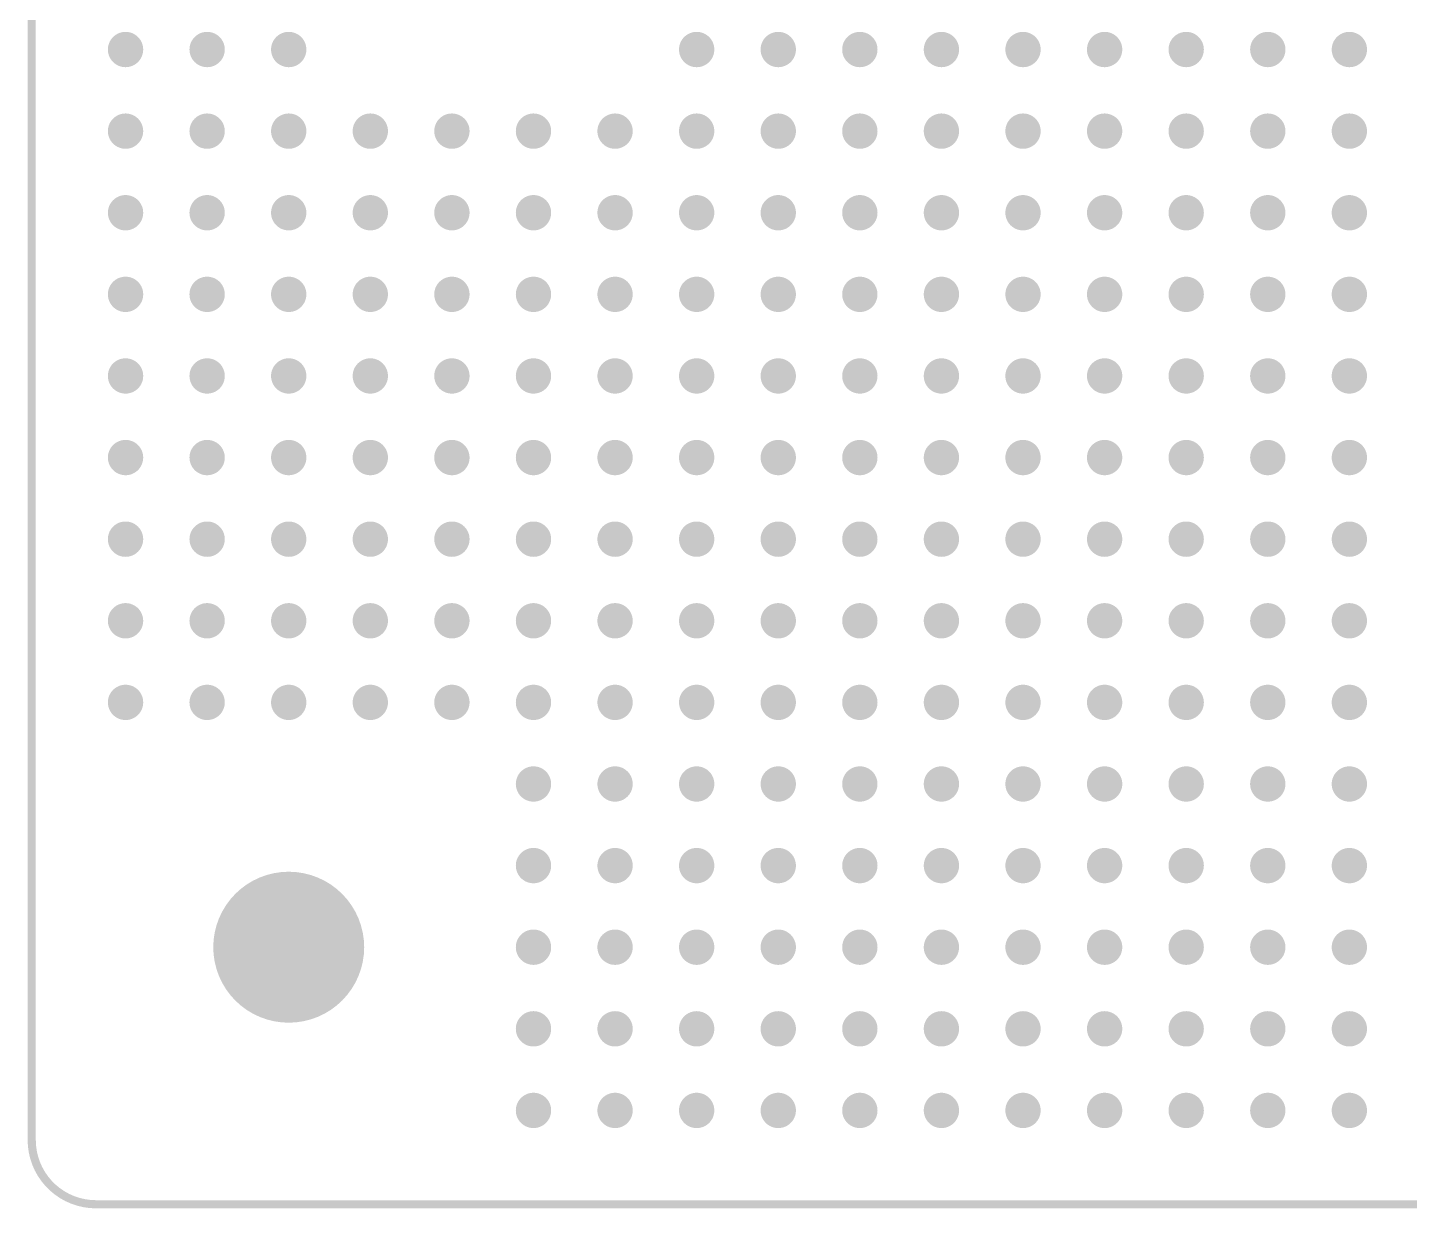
# Model space of a CAD drawing. Extents: x 8 to 205, y 3 to 189.
# Drawn here: x 11.77 to 54.78, y 3.31 to 40.06 of the extents above; entities that cross this region are included whole.
import ezdxf

# ---------------------------------------------------------------- set-up
doc = ezdxf.new("R2010")
doc.units = 0
doc.header["$MEASUREMENT"] = 0
doc.layers.get('0').update_dxf_attribs({"linetype": 'CONTINUOUS'})
doc.layers.add('26-349-0_DRL', color=254, linetype='CONTINUOUS')

# ---------------------------------------------------------------- blocks, each defined once
blk = doc.blocks.new('ROUND_1')
at = {"const_width": 2.3495}
blk.add_lwpolyline([(-1.17475, 0, 1), (1.17475, 0, 1)], format="xyb", close=True, dxfattribs=at)
blk = doc.blocks.new('ROUND_93')
at = {"const_width": 0.54991}
blk.add_lwpolyline([(-0.274954, 0, 1), (0.274954, 0, 1)], format="xyb", close=True, dxfattribs=at)

msp = doc.modelspace()

# ---------------------------------------------------------------- linework, layer by layer
at = {"layer": '26-349-0_DRL', "const_width": 0.254}
for points in [[(11.893, 5.442), (11.893, 78.467)], [(200.843, 3.441), (13.894, 3.441)]]:
    msp.add_lwpolyline(points, dxfattribs=at)
msp.add_lwpolyline([(11.893, 5.442, 0.414214), (13.894, 3.441)], format="xyb", dxfattribs=at)

# ---------------------------------------------------------------- block references
at = {"layer": '26-349-0_DRL'}
for name, p in [('ROUND_93', (14.814, 39.382)), ('ROUND_93', (17.354, 39.382)), ('ROUND_93', (19.894, 39.382)), ('ROUND_93', (32.594, 39.382)), ('ROUND_93', (35.134, 39.382)), ('ROUND_93', (37.674, 39.382)), ('ROUND_93', (40.214, 39.382)), ('ROUND_93', (42.754, 39.382)), ('ROUND_93', (45.294, 39.382)), ('ROUND_93', (47.834, 39.382)), ('ROUND_93', (50.374, 39.382)), ('ROUND_93', (52.914, 39.382)), ('ROUND_93', (14.814, 36.842)), ('ROUND_93', (17.354, 36.842)), ('ROUND_93', (19.894, 36.842)), ('ROUND_93', (22.434, 36.842)), ('ROUND_93', (24.974, 36.842)), ('ROUND_93', (27.514, 36.842)), ('ROUND_93', (30.054, 36.842)), ('ROUND_93', (32.594, 36.842)), ('ROUND_93', (35.134, 36.842)), ('ROUND_93', (37.674, 36.842)), ('ROUND_93', (40.214, 36.842)), ('ROUND_93', (42.754, 36.842)), ('ROUND_93', (45.294, 36.842)), ('ROUND_93', (47.834, 36.842)), ('ROUND_93', (50.374, 36.842)), ('ROUND_93', (52.914, 36.842)), ('ROUND_93', (14.814, 34.302)), ('ROUND_93', (17.354, 34.302)), ('ROUND_93', (19.894, 34.302)), ('ROUND_93', (22.434, 34.302)), ('ROUND_93', (24.974, 34.302)), ('ROUND_93', (27.514, 34.302)), ('ROUND_93', (30.054, 34.302)), ('ROUND_93', (32.594, 34.302)), ('ROUND_93', (35.134, 34.302)), ('ROUND_93', (37.674, 34.302)), ('ROUND_93', (40.214, 34.302)), ('ROUND_93', (42.754, 34.302)), ('ROUND_93', (45.294, 34.302)), ('ROUND_93', (47.834, 34.302)), ('ROUND_93', (50.374, 34.302)), ('ROUND_93', (52.914, 34.302)), ('ROUND_93', (14.814, 31.762)), ('ROUND_93', (17.354, 31.762)), ('ROUND_93', (19.894, 31.762)), ('ROUND_93', (22.434, 31.762)), ('ROUND_93', (24.974, 31.762)), ('ROUND_93', (27.514, 31.762)), ('ROUND_93', (30.054, 31.762)), ('ROUND_93', (32.594, 31.762)), ('ROUND_93', (35.134, 31.762)), ('ROUND_93', (37.674, 31.762)), ('ROUND_93', (40.214, 31.762)), ('ROUND_93', (42.754, 31.762)), ('ROUND_93', (45.294, 31.762)), ('ROUND_93', (47.834, 31.762)), ('ROUND_93', (50.374, 31.762)), ('ROUND_93', (52.914, 31.762)), ('ROUND_93', (14.814, 29.222)), ('ROUND_93', (17.354, 29.222)), ('ROUND_93', (19.894, 29.222)), ('ROUND_93', (22.434, 29.222)), ('ROUND_93', (24.974, 29.222)), ('ROUND_93', (27.514, 29.222)), ('ROUND_93', (30.054, 29.222)), ('ROUND_93', (32.594, 29.222)), ('ROUND_93', (35.134, 29.222)), ('ROUND_93', (37.674, 29.222)), ('ROUND_93', (40.214, 29.222)), ('ROUND_93', (42.754, 29.222)), ('ROUND_93', (45.294, 29.222)), ('ROUND_93', (47.834, 29.222)), ('ROUND_93', (50.374, 29.222)), ('ROUND_93', (52.914, 29.222)), ('ROUND_93', (14.814, 26.682)), ('ROUND_93', (17.354, 26.682)), ('ROUND_93', (19.894, 26.682)), ('ROUND_93', (22.434, 26.682)), ('ROUND_93', (24.974, 26.682)), ('ROUND_93', (27.514, 26.682)), ('ROUND_93', (30.054, 26.682)), ('ROUND_93', (32.594, 26.682)), ('ROUND_93', (35.134, 26.682)), ('ROUND_93', (37.674, 26.682)), ('ROUND_93', (40.214, 26.682)), ('ROUND_93', (42.754, 26.682)), ('ROUND_93', (45.294, 26.682)), ('ROUND_93', (47.834, 26.682)), ('ROUND_93', (50.374, 26.682)), ('ROUND_93', (52.914, 26.682)), ('ROUND_93', (14.814, 24.142)), ('ROUND_93', (17.354, 24.142)), ('ROUND_93', (19.894, 24.142)), ('ROUND_93', (22.434, 24.142)), ('ROUND_93', (24.974, 24.142)), ('ROUND_93', (27.514, 24.142)), ('ROUND_93', (30.054, 24.142)), ('ROUND_93', (32.594, 24.142)), ('ROUND_93', (35.134, 24.142)), ('ROUND_93', (37.674, 24.142)), ('ROUND_93', (40.214, 24.142)), ('ROUND_93', (42.754, 24.142)), ('ROUND_93', (45.294, 24.142)), ('ROUND_93', (47.834, 24.142)), ('ROUND_93', (50.374, 24.142)), ('ROUND_93', (52.914, 24.142)), ('ROUND_93', (14.814, 21.602)), ('ROUND_93', (17.354, 21.602)), ('ROUND_93', (19.894, 21.602)), ('ROUND_93', (22.434, 21.602)), ('ROUND_93', (24.974, 21.602)), ('ROUND_93', (27.514, 21.602)), ('ROUND_93', (30.054, 21.602)), ('ROUND_93', (32.594, 21.602)), ('ROUND_93', (35.134, 21.602)), ('ROUND_93', (37.674, 21.602)), ('ROUND_93', (40.214, 21.602)), ('ROUND_93', (42.754, 21.602)), ('ROUND_93', (45.294, 21.602)), ('ROUND_93', (47.834, 21.602)), ('ROUND_93', (50.374, 21.602)), ('ROUND_93', (52.914, 21.602)), ('ROUND_93', (14.814, 19.062)), ('ROUND_93', (17.354, 19.062)), ('ROUND_93', (19.894, 19.062)), ('ROUND_93', (22.434, 19.062)), ('ROUND_93', (24.974, 19.062)), ('ROUND_93', (27.514, 19.062)), ('ROUND_93', (30.054, 19.062)), ('ROUND_93', (32.594, 19.062)), ('ROUND_93', (35.134, 19.062)), ('ROUND_93', (37.674, 19.062)), ('ROUND_93', (40.214, 19.062)), ('ROUND_93', (42.754, 19.062)), ('ROUND_93', (45.294, 19.062)), ('ROUND_93', (47.834, 19.062)), ('ROUND_93', (50.374, 19.062)), ('ROUND_93', (52.914, 19.062)), ('ROUND_93', (27.514, 16.522)), ('ROUND_93', (30.054, 16.522)), ('ROUND_93', (32.594, 16.522)), ('ROUND_93', (35.134, 16.522)), ('ROUND_93', (37.674, 16.522)), ('ROUND_93', (40.214, 16.522)), ('ROUND_93', (42.754, 16.522)), ('ROUND_93', (45.294, 16.522)), ('ROUND_93', (47.834, 16.522)), ('ROUND_93', (50.374, 16.522)), ('ROUND_93', (52.914, 16.522)), ('ROUND_93', (27.514, 13.982)), ('ROUND_93', (30.054, 13.982)), ('ROUND_93', (32.594, 13.982)), ('ROUND_93', (35.134, 13.982)), ('ROUND_93', (37.674, 13.982)), ('ROUND_93', (40.214, 13.982)), ('ROUND_93', (42.754, 13.982)), ('ROUND_93', (45.294, 13.982)), ('ROUND_93', (47.834, 13.982)), ('ROUND_93', (50.374, 13.982)), ('ROUND_93', (52.914, 13.982)), ('ROUND_1', (19.894, 11.442)), ('ROUND_93', (27.514, 11.442)), ('ROUND_93', (30.054, 11.442)), ('ROUND_93', (32.594, 11.442)), ('ROUND_93', (35.134, 11.442)), ('ROUND_93', (37.674, 11.442)), ('ROUND_93', (40.214, 11.442)), ('ROUND_93', (42.754, 11.442)), ('ROUND_93', (45.294, 11.442)), ('ROUND_93', (47.834, 11.442)), ('ROUND_93', (50.374, 11.442)), ('ROUND_93', (52.914, 11.442)), ('ROUND_93', (27.514, 8.902)), ('ROUND_93', (30.054, 8.902)), ('ROUND_93', (32.594, 8.902)), ('ROUND_93', (35.134, 8.902)), ('ROUND_93', (37.674, 8.902)), ('ROUND_93', (40.214, 8.902)), ('ROUND_93', (42.754, 8.902)), ('ROUND_93', (45.294, 8.902)), ('ROUND_93', (47.834, 8.902)), ('ROUND_93', (50.374, 8.902)), ('ROUND_93', (52.914, 8.902)), ('ROUND_93', (27.514, 6.362)), ('ROUND_93', (30.054, 6.362)), ('ROUND_93', (32.594, 6.362)), ('ROUND_93', (35.134, 6.362)), ('ROUND_93', (37.674, 6.362)), ('ROUND_93', (40.214, 6.362)), ('ROUND_93', (42.754, 6.362)), ('ROUND_93', (45.294, 6.362)), ('ROUND_93', (47.834, 6.362)), ('ROUND_93', (50.374, 6.362)), ('ROUND_93', (52.914, 6.362))]:
    msp.add_blockref(name, p, dxfattribs=at)

doc.saveas('drawing.dxf')
